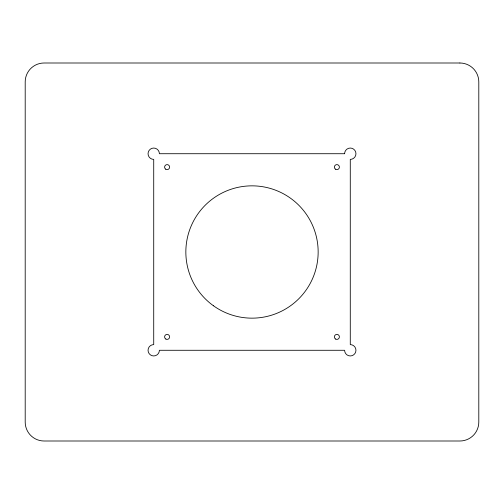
<?xml version="1.0" encoding="UTF-8"?>
<svg xmlns="http://www.w3.org/2000/svg" width="504" height="504" viewBox="0 0 504 504"><rect width="100%" height="100%" fill="white"/><g stroke="black" fill="none" stroke-linecap="round" stroke-linejoin="round"><path stroke-width="0.76" d="M459.9 63L44.1 63A18.9 18.9 0 0 0 25.2 81.9L25.2 422.1A18.9 18.9 0 0 0 44.1 441L459.9 441A18.9 18.9 0 0 0 478.8 422.1L478.8 81.9A18.9 18.9 0 0 0 459.9 63M344.61 153.72L159.39 153.72A5.67 5.67 0 0 0 153.72 148.05A5.67 5.67 0 0 0 148.05 153.72A5.67 5.67 0 0 0 153.72 159.39L153.72 344.61A5.67 5.67 0 0 0 148.05 350.28A5.67 5.67 0 0 0 153.72 355.95A5.67 5.67 0 0 0 159.39 350.28L344.61 350.28A5.67 5.67 0 0 0 350.28 355.95A5.67 5.67 0 0 0 355.95 350.28A5.67 5.67 0 0 0 350.28 344.61L350.28 159.39A5.67 5.67 0 0 0 355.95 153.72A5.67 5.67 0 0 0 350.28 148.05A5.67 5.67 0 0 0 344.61 153.72M165.671 169.161A2.501 2.501 0 0 0 169.602 167.334A2.501 2.501 0 0 0 166.062 164.839A2.501 2.501 0 0 0 165.671 169.161M335.45 169.161A2.501 2.501 0 0 0 339.381 167.334A2.501 2.501 0 0 0 335.834 164.839A2.501 2.501 0 0 0 335.45 169.161M335.639 339.06A2.501 2.501 0 0 0 339.394 336.886A2.501 2.501 0 0 0 335.639 334.719A2.501 2.501 0 0 0 335.639 339.06M165.86 339.06A2.507 2.501 0 0 0 169.615 336.886A2.507 2.501 0 0 0 165.86 334.719A2.507 2.501 0 0 0 165.86 339.06M213.476 305.777A66.15 66.15 0 0 0 317.835 258.476A66.15 66.15 0 0 0 224.689 191.747A66.15 66.15 0 0 0 213.476 305.777"/></g></svg>
